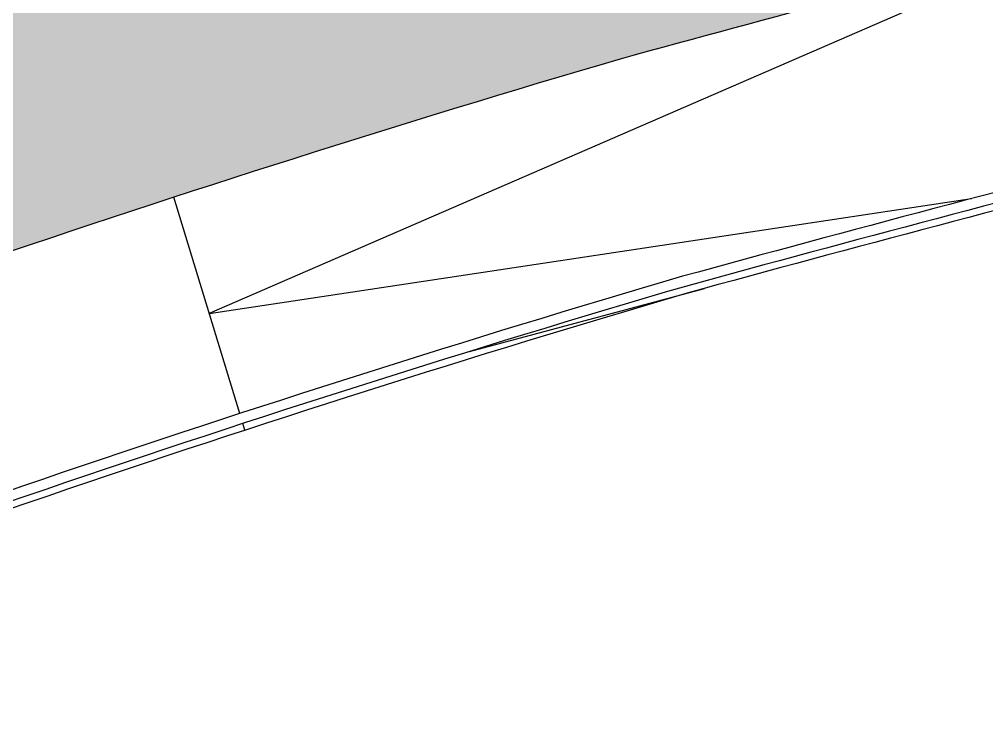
# Model space of a CAD drawing. Header units: millimetres. Extents: x 441061 to 442903, y 4515148 to 4515613.
# Drawn here: x 441694.23 to 441701.17, y 4515576.49 to 4515581.57 of the extents above; entities that cross this region are included whole.
import ezdxf

# ---------------------------------------------------------------- set-up
doc = ezdxf.new("R2010")
doc.units = ezdxf.units.MM
doc.layers.add('01_cesped', color=7, linetype='Continuous', true_color=0x659a66)
doc.layers.add('01_piscinas', color=254, linetype='Continuous')

msp = doc.modelspace()

# ---------------------------------------------------------------- hatches: boundary and pattern name
at = {"layer": '01_cesped', "true_color": 0xc1d7c2}
h = msp.add_hatch(color=9, dxfattribs=at)
h.dxf.hatch_style = 1
h.paths.add_polyline_path([(441684.1422, 4515586.3107), (441685.593, 4515586.5238), (441687.0692, 4515586.7146), (441688.2097, 4515586.8401), (441689.5349, 4515586.9605), (441690.8174, 4515587.0509), (441692.1036, 4515587.1161), (441693.4194, 4515587.1563), (441694.6189, 4515587.1703), (441696.311, 4515587.1616), (441697.8214, 4515587.1268), (441699.0359, 4515587.0804), (441700.6234, 4515586.9896), (441702.2568, 4515586.8774), (441703.7667, 4515586.7851), (441705.6426, 4515586.6709), (441707.3181, 4515586.5688), (441709.8028, 4515586.4175), (441711.6344, 4515586.306), (441713.4575, 4515586.195), (441714.6741, 4515586.1209), (441715.0728, 4515586.0966), (441715.2284, 4515585.064), (441713.4555, 4515584.7841), (441712.4402, 4515584.6124), (441711.226, 4515584.3815), (441709.993, 4515584.114), (441708.5992, 4515583.8032), (441705.8263, 4515583.1578), (441704.6388, 4515582.8703), (441703.8115, 4515582.6661), (441702.7346, 4515582.3954), (441701.8012, 4515582.1562), (441700.7387, 4515581.879), (441699.5708, 4515581.5679), (441698.5445, 4515581.2892), (441697.5059, 4515580.9787), (441696.2559, 4515580.5905), (441694.5791, 4515580.0447), (441692.8678, 4515579.4576), (441691.7753, 4515579.0667), (441690.9471, 4515578.7618), (441690.086, 4515578.4371), (441689.2775, 4515578.1248), (441688.1731, 4515577.6866), (441687.4847, 4515577.4067), (441687.0605, 4515578.5367), (441686.6433, 4515579.648), (441686.1265, 4515581.0248), (441685.681, 4515582.2114), (441685.1858, 4515583.5306), (441684.6596, 4515584.9324)])

# ---------------------------------------------------------------- linework, layer by layer
at = {"layer": '01_piscinas'}
for p, q in [((441701.8012, 4515582.1562, 0), (441695.5937, 4515579.4584, 0)), ((441695.8123, 4515578.7411, 0), (441695.3387, 4515580.2956, 0)), ((441695.5937, 4515579.4584, 0), (441701.0625, 4515580.2842, 0)), ((441697.4606, 4515579.1869, 0), (441699.1475, 4515579.6399)), ((441695.8488, 4515578.6212), (441695.8342, 4515578.6694, 0))]:
    msp.add_line(p, q, dxfattribs=at)
for points in [[(441723.2988, 4515584.3222, 0.016487), (441719.4383, 4515583.9923, 0.014757), (441712.0001, 4515582.8854, 0.006475), (441706.2234, 4515581.5824, 0.008166), (441698.9898, 4515579.7267, 0.021654), (441689.8703, 4515576.612, 0.020322), (441681.5866, 4515572.9814, 0.00713), (441676.0278, 4515570.1209, 0.000222), (441675.8562, 4515570.0294), (441674.567, 4515569.3299), (441673.2781, 4515568.6307, 0.002681), (441671.2255, 4515567.4849), (441664.3239, 4515563.6658), (441661.7089, 4515562.2227), (441653.7946, 4515557.8553), (441648.8517, 4515555.1157), (441635.6825, 4515547.8166), (441635.5685, 4515547.7528), (441646.3504, 4515529.7564)], [(441723.2968, 4515584.247, 0.016462), (441719.4472, 4515583.9178, 0.014755), (441712.0144, 4515582.8118, 0.006474), (441706.2409, 4515581.5095, 0.008165), (441699.0102, 4515579.6545, 0.021653), (441689.8976, 4515576.5421, 0.020322), (441681.6197, 4515572.9141, 0.00713), (441676.0631, 4515570.0547, 0.000222), (441675.8917, 4515569.9633), (441674.6027, 4515569.264), (441673.3141, 4515568.5649, 0.002681), (441671.2622, 4515567.4194), (441664.3602, 4515563.6001), (441661.7451, 4515562.157), (441653.8309, 4515557.7897), (441648.8881, 4515555.0501), (441635.719, 4515547.7511), (441635.6725, 4515547.7251), (441646.4147, 4515529.7949)]]:
    msp.add_lwpolyline(points, format="xyb", dxfattribs=at)
at = {"layer": '01_piscinas', "elevation": 0}
msp.add_lwpolyline([(441687.4847, 4515577.4067, -0.004276), (441689.2775, 4515578.1248, -0.021688), (441698.5445, 4515581.2892, -0.003659), (441701.8012, 4515582.1562)], format="xyb", dxfattribs=at)
at = {"layer": '01_piscinas'}
for centre, radius, start, end in [((441759.4125, 4515359.2178), 228.512, 103.457181, 105.323899), ((441730.3708, 4515472.9342), 111.1823, 106.376922, 111.338393)]:
    msp.add_arc(centre, radius, start, end, dxfattribs=at)

doc.saveas('drawing.dxf')
